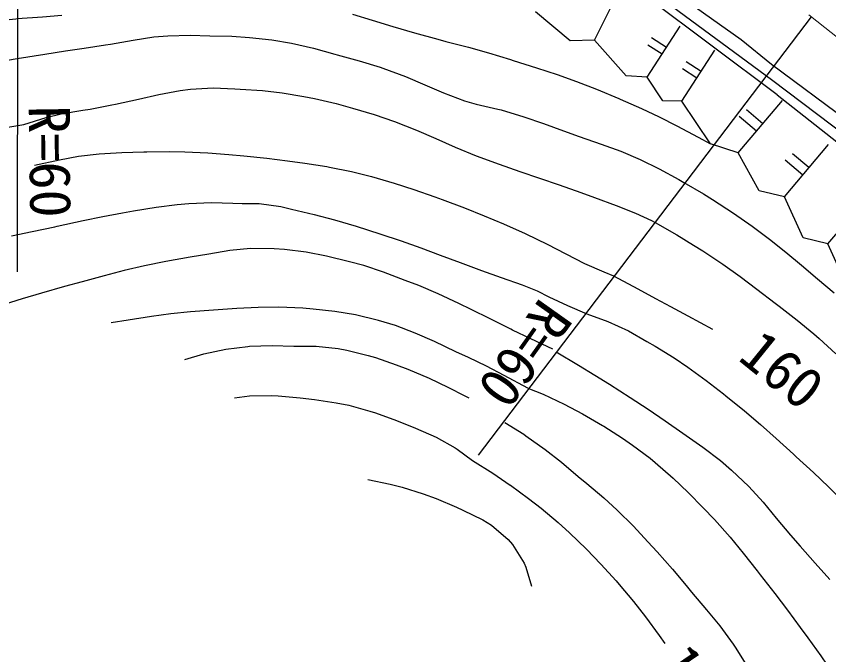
# Model space of a CAD drawing. Units: millimetres, scale not verified. Extents: x 40000 to 680000, y 20000 to 380000.
# Drawn here: x 291232 to 327352, y 283357 to 311731 of the extents above; entities that cross this region are included whole.
import ezdxf
from ezdxf.enums import TextEntityAlignment as Align

# ---------------------------------------------------------------- set-up
doc = ezdxf.new("R2010")
doc.units = ezdxf.units.MM
doc.header["$LTSCALE"] = 1000
doc.linetypes.add('CHAIN', pattern=[18.5, 12, -1.5, 3.5, -1.5])
for name, color, linetype, lineweight in [('M-BGD', 7, 'Continuous', 25), ('M-BMK', 2, 'CHAIN', 13), ('M-BMK-SRVR', 3, 'Continuous', 25)]:
    doc.layers.add(name, color=color, linetype=linetype, lineweight=lineweight)
doc.styles.add('ＭＳ ゴシック', font='')
doc.styles.get('ＭＳ ゴシック').set_extended_font_data('MS Gothic')

msp = doc.modelspace()

# ---------------------------------------------------------------- linework, layer by layer
at = {"layer": 'M-BGD'}
for p, q in [((319050, 313831), (323453, 310699)), ((316946, 310666), (318146, 313082)), ((325062, 308243), (318908, 312845)), ((319129, 313111), (324808, 308921)), ((315852, 310641), (314310, 311922)), ((319286, 309028), (320746, 311293)), ((316946, 310666), (315852, 310641)), ((318344, 309077), (316946, 310666)), ((320133, 310341), (319472, 310767)), ((323453, 310699), (324808, 309598)), ((319942, 310045), (319315, 310453)), ((320828, 307963), (322288, 310228)), ((321675, 309277), (321014, 309703)), ((324808, 309598), (328787, 306635)), ((321484, 308980), (320857, 309389)), ((319286, 309028), (318344, 309077)), ((319972, 307975), (319286, 309028)), ((324808, 308921), (330057, 304941)), ((325062, 308243), (338862, 297321)), ((320828, 307963), (319972, 307975)), ((322090, 306059), (320828, 307963)), ((323330, 305659), (325293, 307986)), ((324424, 306956), (323696, 307569)), ((324147, 306628), (323371, 307282)), ((323330, 305659), (322090, 306059)), ((325380, 303707), (327343, 306033)), ((324257, 303979), (323330, 305659)), ((326474, 305003), (325747, 305616)), ((326197, 304675), (325422, 305329)), ((327317, 301617), (329600, 304324)), ((325380, 303707), (324257, 303979)), ((326218, 301879), (325380, 303707)), ((327317, 301617), (326218, 301879)), ((328133, 299831), (327317, 301617))]:
    msp.add_line(p, q, dxfattribs=at)
for points in [[(291280, 311630), (292403, 311699), (293264, 311782)], [(306175, 311820), (307056, 311556), (307967, 311281), (308932, 310997), (309976, 310709), (310336, 310616), (311343, 310353), (312232, 310103), (313207, 309809), (313328, 309771), (314361, 309446), (315272, 309145), (316136, 308837), (317026, 308491), (318014, 308076), (318083, 308046), (319026, 307628), (319811, 307257), (320597, 306858), (321540, 306356), (322090, 306059)], [(279934, 309344), (281032, 309667), (281859, 309898), (282644, 310106), (283668, 310371), (284572, 310591), (285499, 310795), (286284, 310953), (287309, 311142), (288178, 311280), (289028, 311389), (289994, 311496), (291214, 311623), (291280, 311630)], [(291280, 309852), (292499, 310044), (293418, 310188), (294249, 310317), (295207, 310462), (295417, 310493), (296424, 310666), (297343, 310811), (297968, 310868), (298961, 310891), (299831, 310868), (300821, 310839), (301609, 310783), (302598, 310676), (303472, 310529), (304450, 310309), (305397, 310051), (305504, 310021), (306472, 309754), (307408, 309470), (307536, 309429), (308533, 309061), (309395, 308687), (310232, 308321), (311157, 307978), (311684, 307820), (312642, 307602), (312785, 307566), (313797, 307268), (314673, 306964), (315566, 306632), (316256, 306381), (317234, 306044), (318103, 305732), (318966, 305365), (319821, 304953), (320685, 304479), (320913, 304349)], [(280019, 306889), (281071, 307343), (281879, 307665), (282806, 307987), (282813, 307989), (283802, 308291), (284697, 308523), (285632, 308753), (286657, 309000), (287531, 309191), (288360, 309352), (289249, 309509), (290303, 309687), (291280, 309852)], [(291574, 306927), (292556, 307236), (293227, 307397), (294191, 307555), (294517, 307609), (295483, 307796), (295646, 307829), (296670, 308052), (297569, 308260), (298526, 308436), (298984, 308497), (299987, 308554), (300949, 308511), (301186, 308497), (302178, 308429), (303048, 308328), (304015, 308171), (304488, 308074), (305452, 307853), (306181, 307651), (307138, 307369), (308044, 307058), (309030, 306666), (309885, 306293), (310743, 305917), (311684, 305534), (312705, 305153), (313621, 304832), (314491, 304538), (315374, 304238), (316328, 303898), (316934, 303671), (317898, 303316), (318762, 302981), (319474, 302655), (319643, 302571)], [(280333, 304106), (281329, 304563), (282140, 304900), (282474, 305026), (283411, 305361), (284252, 305619), (285238, 305887), (286150, 306098), (286708, 306211), (287734, 306380), (288650, 306486), (289649, 306607), (289840, 306635), (290599, 306754), (291574, 306927)], [(292042, 305111), (293150, 305355), (294005, 305513), (294920, 305619), (295923, 305681), (296900, 305701), (297037, 305703), (298024, 305716), (298730, 305703), (299755, 305660), (300684, 305594), (301355, 305534), (302378, 305425), (303298, 305302), (304064, 305195), (305039, 305049), (305165, 305026), (306142, 304831), (307028, 304603), (308032, 304309), (308913, 304030), (309848, 303702), (310160, 303587), (311157, 303212), (312028, 302869), (312889, 302508), (313857, 302076), (313886, 302063), (314837, 301600), (315662, 301169), (316500, 300747), (317357, 300369), (317780, 300200)], [(320913, 304349), (321779, 303840), (322183, 303587), (323116, 302984), (323952, 302401), (324717, 301826), (325438, 301252), (326140, 300669), (326850, 300067), (327594, 299438)], [(293058, 302401), (294214, 302656), (295081, 302838), (295959, 302999), (296444, 303079), (297451, 303242), (298381, 303367), (298900, 303417), (299910, 303451), (300854, 303422), (301270, 303417), (302032, 303417), (302999, 303274), (303472, 303163), (304480, 302921), (305374, 302687), (306350, 302401), (307402, 302069), (308346, 301751), (309225, 301438), (310084, 301120), (310965, 300789), (311912, 300435), (312785, 300115), (313717, 299790), (314394, 299523), (314902, 299269), (315741, 298877), (316595, 298507)], [(291026, 301978), (291941, 302163), (292953, 302379), (293058, 302401)], [(319643, 302571), (320604, 302019), (321345, 301564), (321760, 301301), (322649, 300712), (323413, 300166), (324154, 299606), (324974, 298976), (325146, 298845), (325946, 298226), (326682, 297616), (326924, 297406), (327671, 296728)], [(315091, 296935), (314113, 297393), (313293, 297785), (313212, 297824), (312297, 298281), (311463, 298701), (310914, 298964), (309983, 299392), (309126, 299759), (308521, 299995), (307562, 300356), (306679, 300651), (306050, 300824), (305031, 301070), (304123, 301244), (303155, 301359), (302699, 301392), (301650, 301403), (300729, 301316), (299797, 301164), (298958, 301020), (297884, 300831), (296929, 300636), (296033, 300426), (295134, 300194), (294169, 299932), (293382, 299716), (292362, 299431), (291497, 299178), (290690, 298926)], [(317780, 300200), (318872, 299612), (319647, 299195), (320316, 298835), (321091, 298417), (322183, 297830), (322183, 297829)], [(313970, 295205), (312928, 295768), (312134, 296181), (311339, 296566), (310778, 296825), (309821, 297270), (308973, 297650), (308089, 297986), (307330, 298214), (306312, 298461), (305402, 298617), (304431, 298719), (303973, 298754), (302913, 298802), (301980, 298793), (301045, 298744), (300003, 298674), (298973, 298595), (298107, 298504), (297241, 298386), (296210, 298226), (295446, 298104)], [(316595, 298507), (317526, 298168), (318446, 297745), (319269, 297282), (319643, 297067), (320484, 296550), (321082, 296136), (321898, 295550), (322671, 294950), (322776, 294866), (323602, 294191), (324317, 293583), (325014, 292968), (325786, 292268), (325908, 292157), (326676, 291456), (327347, 290822), (328065, 290088)], [(298730, 296475), (299577, 296729), (300554, 296942), (301533, 297060), (301609, 297067), (302612, 297101), (303573, 297069), (303810, 297067), (304572, 297067), (305544, 296966), (305927, 296898), (306874, 296661), (307197, 296559), (308127, 296246), (308636, 296051), (309585, 295649), (310418, 295246), (311176, 294866), (311346, 294781)], [(315240, 296813), (316222, 296232), (316955, 295784), (317611, 295374), (318525, 294794), (319327, 294269), (320087, 293755), (320873, 293207), (321756, 292582), (321760, 292580), (322542, 291983), (323030, 291564), (323802, 290829), (324436, 290131), (325021, 289425), (325650, 288667), (326078, 288177), (326756, 287434), (327400, 286707)], [(313970, 295205), (314652, 294930), (315595, 294497), (316407, 294061), (317295, 293547), (317357, 293511), (318181, 292981), (318627, 292665), (319417, 292088), (319643, 291903), (320436, 291207), (321107, 290565), (321773, 289882), (322268, 289363), (322964, 288588), (323544, 287871), (324163, 287080), (324300, 286907), (324951, 286081), (325513, 285344), (326088, 284565), (326416, 284113), (327005, 283302), (327559, 282486)], [(300932, 294781), (301609, 294866), (302586, 294883), (302879, 294866), (303859, 294779), (304488, 294697), (305459, 294553), (306012, 294443), (306955, 294183), (307197, 294104), (308136, 293773), (308975, 293427), (309895, 293031), (310747, 292557), (310838, 292495), (311515, 291987)], [(312954, 293681), (313790, 293152), (313886, 293088), (314741, 292483), (315465, 291908), (316212, 291285), (316595, 290971), (317353, 290333), (317950, 289786), (318677, 289067), (319311, 288382), (319728, 287923), (320401, 287165), (321011, 286437), (321252, 286145), (321925, 285352), (322514, 284643), (323108, 283828), (323199, 283690), (323743, 282826), (324200, 282009), (324469, 281489), (324554, 281319)], [(311515, 291987), (312420, 291422), (313189, 290900), (313208, 290887), (314007, 290306), (314563, 289871), (315322, 289240), (315833, 288770), (316583, 288045), (317227, 287384), (317902, 286636), (318034, 286484), (318677, 285723), (319204, 285045), (319817, 284205), (320066, 283859)], [(306858, 291141), (307852, 290940), (308382, 290802), (309321, 290510), (309906, 290294), (310809, 289918), (311092, 289786), (311970, 289358), (312362, 289109), (313108, 288484), (313293, 288262), (313807, 287432), (313886, 287246), (314140, 286399)]]:
    msp.add_lwpolyline(points, dxfattribs=at)
at = {"layer": 'M-BMK'}
msp.add_line((326468, 311788), (343039, 298625), dxfattribs=at)
at = {"layer": 'M-BMK-SRVR'}
for p, q in [((291292, 323837), (291270, 300380)), ((326572, 311705), (311761, 292219))]:
    msp.add_line(p, q, dxfattribs=at)

# ---------------------------------------------------------------- texts
at = {"layer": 'M-BGD', "style": 'ＭＳ ゴシック'}
for s, rotation, p in [('160', 320.957, (324367, 294889)), ('170', 303.887, (320259, 281131))]:
    msp.add_text(s, height=1833, rotation=rotation, dxfattribs=at).set_placement(p, align=Align.BOTTOM_CENTER)
at = {"layer": 'M-BMK-SRVR', "style": 'ＭＳ ゴシック'}
for rotation, p in [(270.863, (291274, 305255)), (234.649, (312653, 297571))]:
    msp.add_text('R=60', height=1833, rotation=rotation, dxfattribs=at).set_placement(p, align=Align.BOTTOM_CENTER)

doc.saveas('drawing.dxf')
